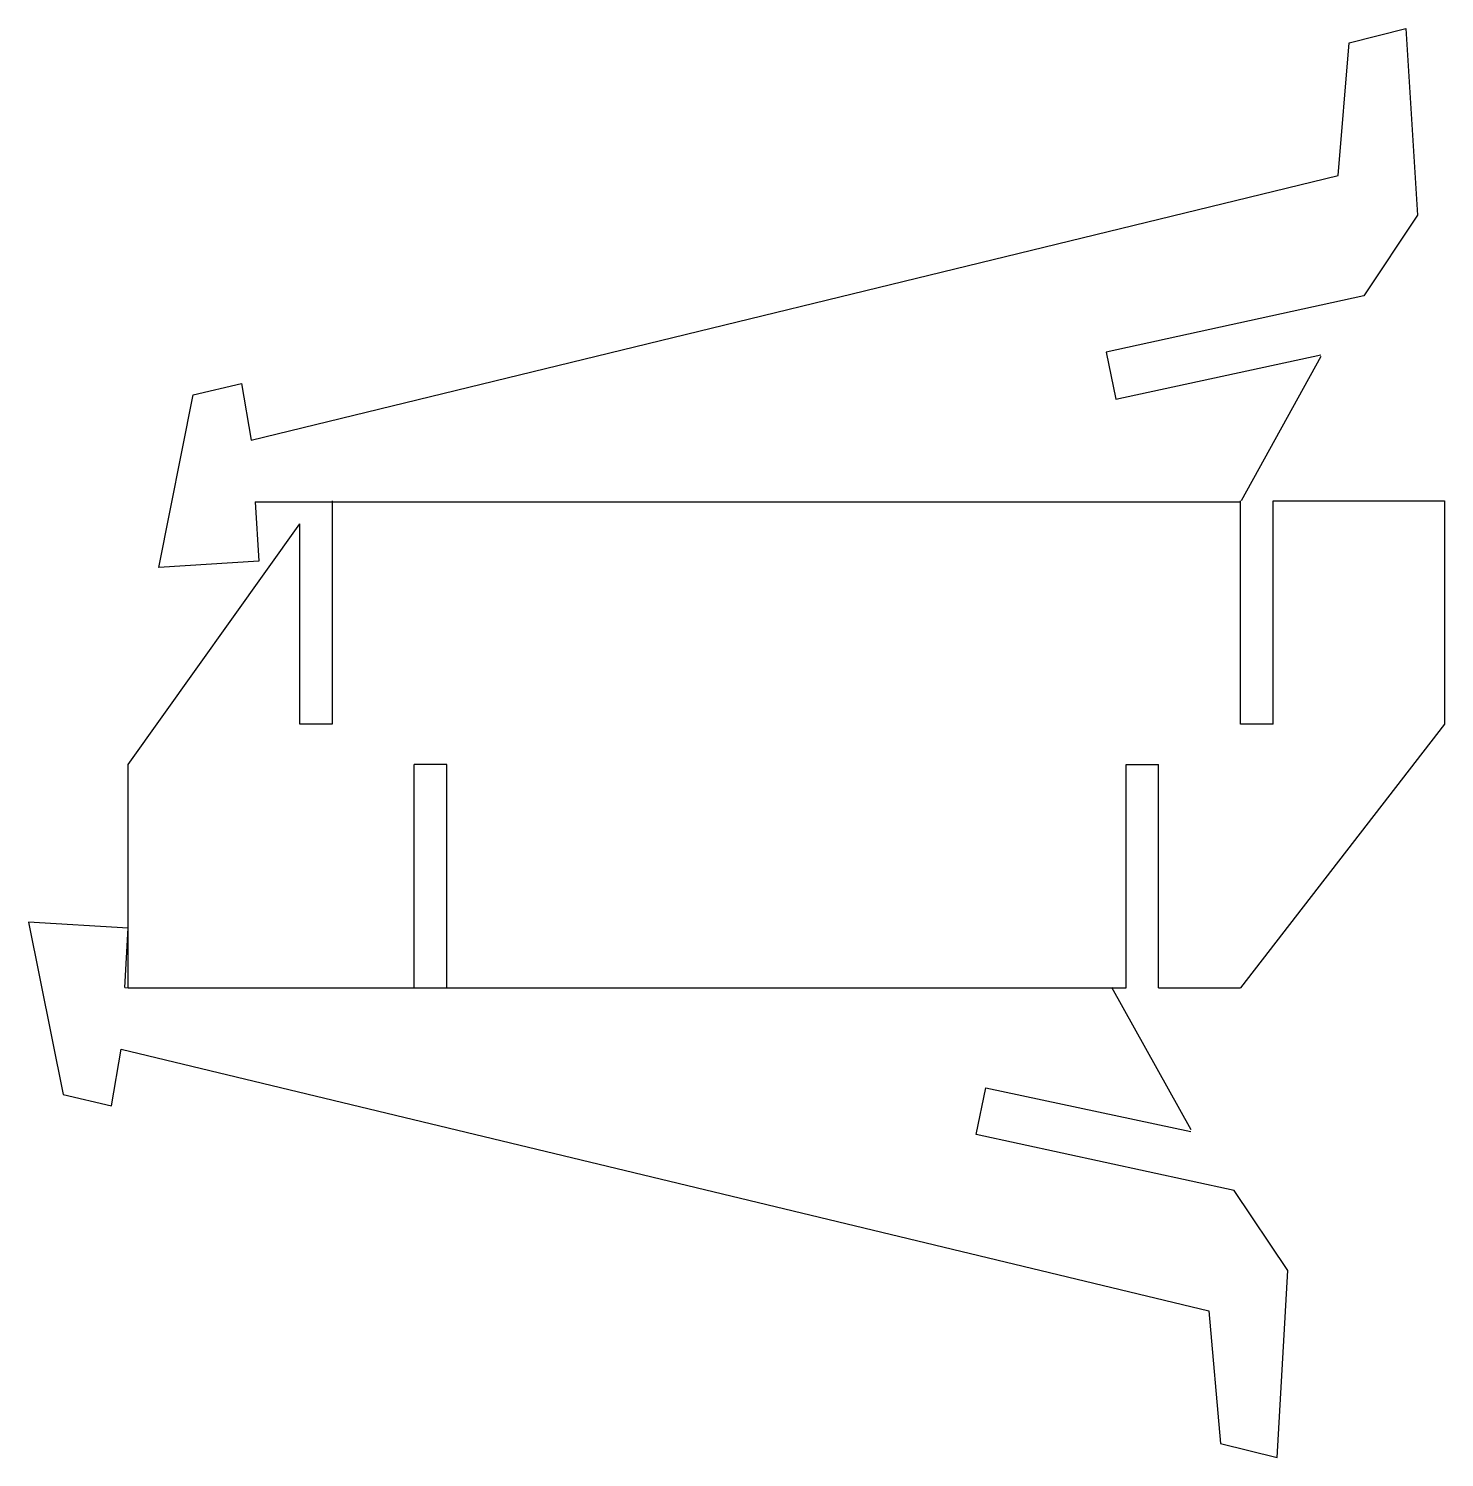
# Model space of a CAD drawing. Header units: millimetres. Extents: x 83 to 432, y -42 to 310.
import ezdxf

# ---------------------------------------------------------------- set-up
doc = ezdxf.new("R2010")
doc.units = ezdxf.units.MM

msp = doc.modelspace()

# ---------------------------------------------------------------- linework, layer by layer
for p, q in [((408.13, 306.96), (422.1, 310.44)), ((138.35, 193.78), (381.35, 193.78)), ((157.35, 194), (157.35, 139)), ((381.35, 139), (381.35, 194)), ((389.35, 139), (389.35, 194)), ((389.35, 194), (431.6, 194)), ((431.6, 194), (431.6, 139)), ((107.1, 129), (149.35, 188.38)), ((149.35, 139), (149.35, 188.38)), ((157.35, 139), (149.35, 139)), ((389.35, 139), (381.35, 139)), ((431.6, 139), (381.35, 74)), ((107.1, 74), (107.1, 129)), ((177.6, 74), (177.6, 129)), ((185.6, 129), (177.6, 129)), ((185.6, 74), (185.6, 129)), ((353.1, 74), (353.1, 129)), ((353.1, 129), (361.1, 129)), ((361.1, 74), (361.1, 129)), ((106.24, 74.05), (107.1, 74)), ((107.1, 74), (177.6, 74)), ((177.6, 74), (185.6, 74)), ((185.6, 74), (353.1, 74)), ((361.1, 74), (381.35, 74)), ((376.35, -38.35), (390.33, -41.8))]:
    msp.add_line(p, q)
at = {"color": 7}
for p, q in [((422.1, 310.44), (424.92, 264.41)), ((405.42, 274.24), (408.13, 306.96)), ((137.42, 208.95), (405.42, 274.24)), ((424.92, 264.41), (411.75, 244.58)), ((411.75, 244.58), (348.18, 230.64)), ((348.18, 230.64), (350.56, 219.12)), ((350.56, 219.12), (401.09, 230.04)), ((401.12, 229.61), (381.46, 194)), ((123.07, 220.15), (134.98, 222.98)), ((134.98, 222.98), (137.42, 208.95)), ((114.66, 177.62), (123.07, 220.15)), ((138.35, 193.78), (139.25, 179.13)), ((139.25, 179.13), (114.66, 177.62)), ((82.51, 90.14), (91.05, 47.64)), ((107.1, 88.7), (82.51, 90.14)), ((106.24, 74.05), (107.1, 88.7)), ((369.12, 38.98), (349.62, 74.05)), ((102.96, 44.84), (105.35, 58.87)), ((105.35, 58.87), (373.54, -5.64)), ((316.18, 37.79), (318.53, 49.32)), ((318.53, 49.32), (369.09, 38.55)), ((91.05, 47.64), (102.96, 44.84)), ((379.79, 24.04), (316.18, 37.79)), ((393.02, 4.25), (379.79, 24.04)), ((390.33, -41.8), (393.02, 4.25)), ((373.54, -5.64), (376.35, -38.35))]:
    msp.add_line(p, q, dxfattribs=at)

doc.saveas('drawing.dxf')
